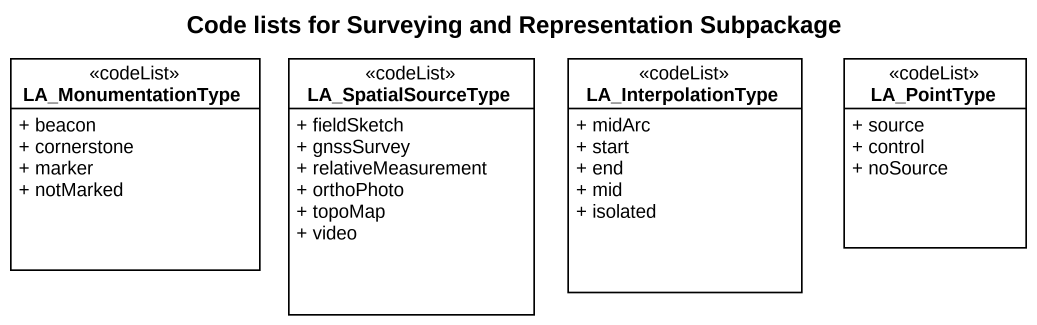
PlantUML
@startuml
title Code lists for Surveying and Representation Subpackage
hide circle
hide empty members
skinparam classAttributeIconSize 0
class LA_MonumentationType <<codeList>> #FFFFFF {
  + beacon
  + cornerstone
  + marker
  + notMarked
}
class LA_SpatialSourceType <<codeList>> #FFFFFF {
  + fieldSketch
  + gnssSurvey
  + relativeMeasurement
  + orthoPhoto
  + topoMap
  + video
}
class LA_InterpolationType <<codeList>> #FFFFFF {
  + midArc
  + start
  + end
  + mid
  + isolated
}
class LA_PointType <<codeList>> #FFFFFF {
  + source
  + control
  + noSource
}
@enduml
